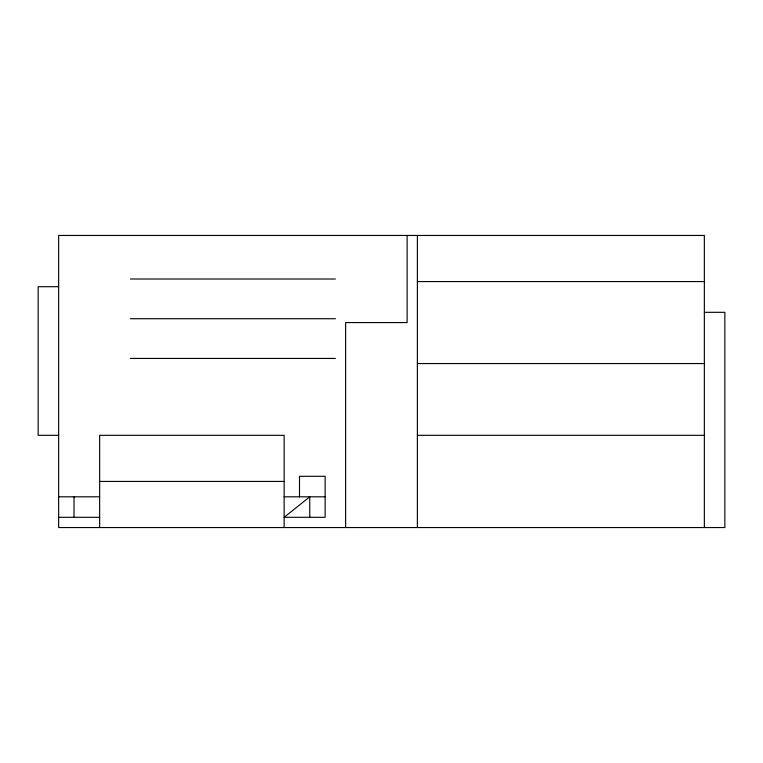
<?xml version="1.0" encoding="UTF-8"?>
<svg xmlns="http://www.w3.org/2000/svg" width="763" height="763" viewBox="0 0 763 763"><rect width="100%" height="100%" fill="white"/><g stroke="black" fill="none" stroke-linecap="round" stroke-linejoin="round"><path stroke-width="1.14" d="M130.397 279.01L335.377 279.01M417.371 281.566L704.354 281.566M58.646 286.697L38.15 286.697L38.15 435.311L58.646 435.311M704.354 312.315L724.85 312.315L724.85 527.548L58.646 527.548L58.646 235.452L704.354 235.452L704.354 527.548M130.397 318.724L335.377 318.724M130.397 358.438L335.377 358.438M417.371 363.56L704.354 363.56M417.371 435.311L704.354 435.311M99.648 481.434L284.132 481.434M58.646 496.808L99.648 496.808M284.132 496.808L325.133 496.808M58.646 517.304L99.648 517.304M417.371 235.452L417.371 527.548M407.127 235.452L407.127 322.568L345.629 322.568L345.629 527.548M309.759 517.304L309.759 496.808L284.132 517.304L325.133 517.304L325.133 476.303L299.506 476.303L299.506 496.808M284.132 527.548L284.132 435.311L99.648 435.311L99.648 527.548M74.021 496.808L74.021 517.304"/></g></svg>
